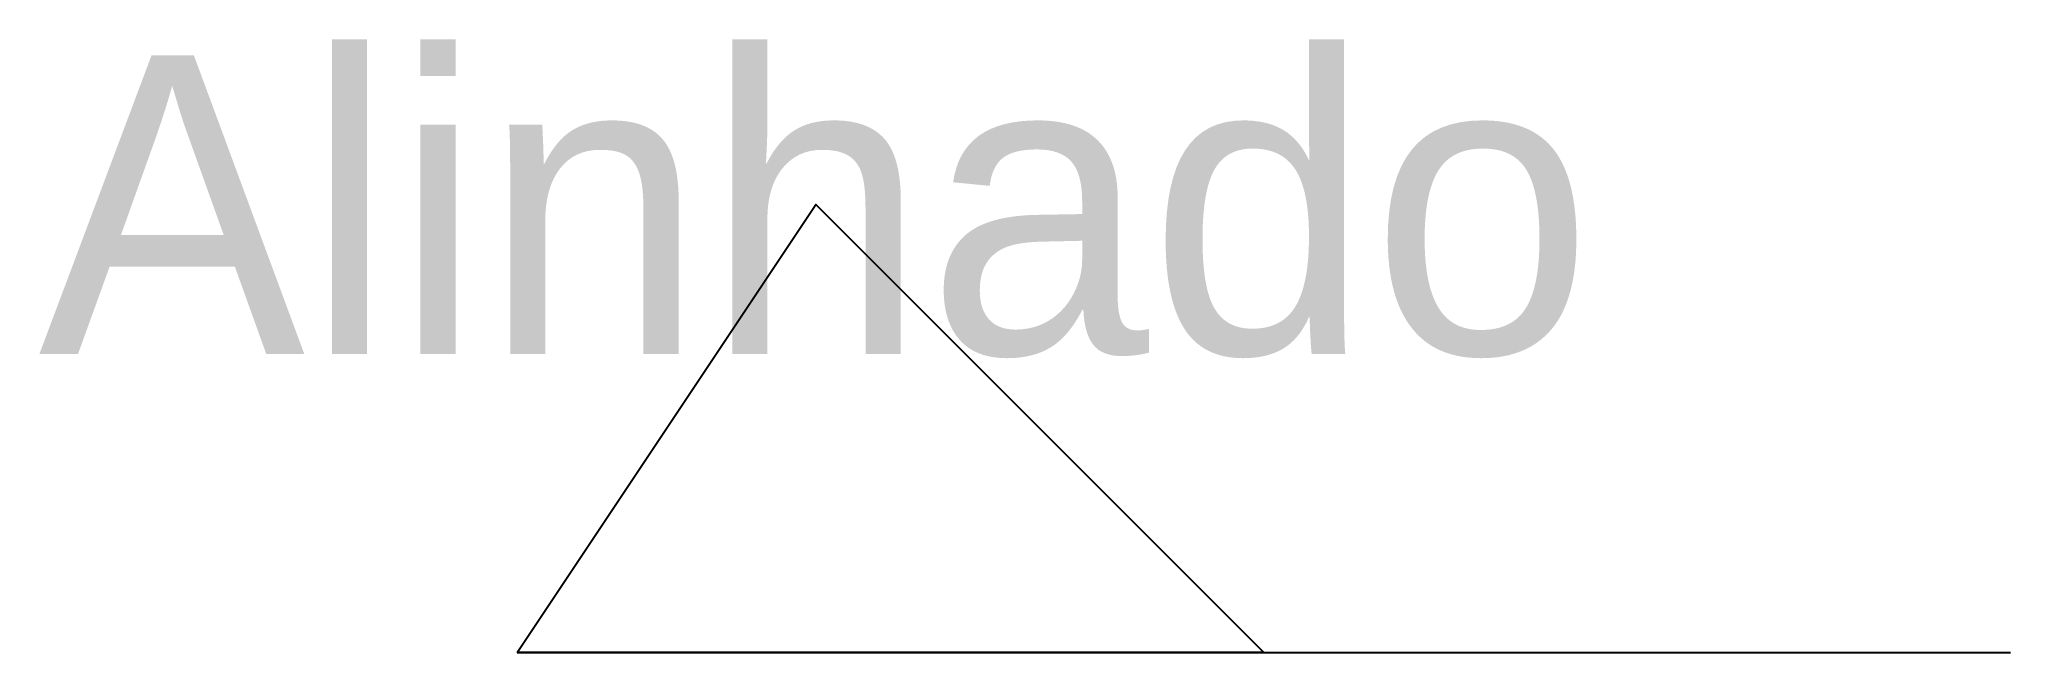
# Model space of a CAD drawing. Header units: metres. Extents: x -3.2 to 10, y 0 to 4.1.
import ezdxf
from ezdxf.enums import TextEntityAlignment as Align

# ---------------------------------------------------------------- set-up
doc = ezdxf.new("R2010")
doc.units = ezdxf.units.M

msp = doc.modelspace()

# ---------------------------------------------------------------- linework, layer by layer
msp.add_line((0, 0), (10, 0))
msp.add_lwpolyline([(0, 0), (2, 3), (5, 0)], close=True)

# ---------------------------------------------------------------- texts
msp.add_text('Alinhado', height=2).set_placement((2, 2), align=Align.CENTER)

doc.saveas('drawing.dxf')
